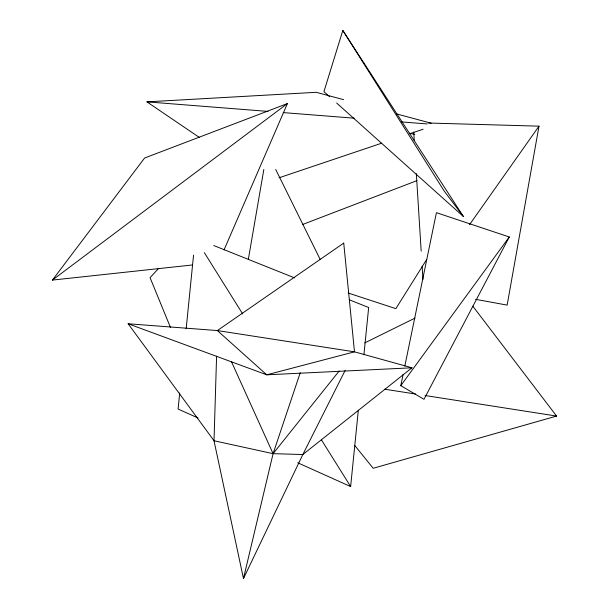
<?xml version="1.0" encoding="UTF-8"?>
<svg xmlns="http://www.w3.org/2000/svg" width="609" height="609" viewBox="0 0 609 609"><rect width="100%" height="100%" fill="white"/><g stroke="black" fill="none" stroke-linecap="round" stroke-linejoin="round"><path stroke-width="0.91" d="M216.583 356.212L214.018 440.756L243.471 578.55L302.825 454.535L345.105 370.508M179.716 392.988L178.102 409.042L198.047 418.002M186.164 328.784L193.555 255.133M297.755 462.794L350.639 486.561L358.328 410.238M363.923 354.644L368.666 307.53L349.3 299.78M248.335 259.327L263.842 169.439M428.287 123.018L539.003 126.162L507.145 305.109L475.583 299.346M404.81 366.131L436.417 212.67L509.276 236.977L423.978 399.298L400.791 385.664L403.089 374.505M243.471 578.55L273.083 453.667L300.252 372.678M336.67 103.05L463.373 216.492L342.821 30.45L323.935 91.647L329.598 96.717M224.028 249.934L287.402 103.576L144.599 158.02L52.42 280.087L192.284 264.984M426.65 259.518L395.858 308.656L348.097 292.982M469.539 224.683L539.003 126.162M400.791 385.664L509.276 236.977M339.16 371.018L273.083 453.667L214.018 440.756L128.141 323.767L217.36 330.565L354.499 351.835L411.973 367.79L302.825 454.535L273.083 453.667L231.39 361.556M158.454 268.599L150.058 277.651L170.573 327.703M52.42 280.087L287.402 103.576M364.768 342.897L415.049 318.081M302.627 224.485L416.876 180.66M279.044 177.79L381.698 143.191M409.613 133.782L423.126 129.23M472.805 306.152L556.58 416.069L373.195 468.268L354.765 445.491M199.546 137.573L146.914 101.863L316.238 92.302L343.598 99.663M411.973 367.79L266.742 374.817L128.141 323.767M146.914 101.863L268.105 111.409M283.254 112.596L354.263 118.192M401.597 121.922L427.16 123.931M384.705 389.204L415.696 394.046M425.09 395.515L556.58 416.069M409.179 133.219L414.759 134.368M396.497 113.891L431.157 123.208M213.744 245.534L294.726 277.94M463.373 216.492L444.205 191.036L342.821 30.45M204.342 252.659L242.686 313.955M321.385 439.782L350.639 486.561M275.725 169.485L320.22 259.518M413.732 132.039L414.265 140.542M416.335 173.618L421.177 251.106M422.121 266.224L422.951 279.455M343.727 243.098L217.36 330.565L266.742 374.817L354.499 351.835L343.727 243.098"/></g></svg>
